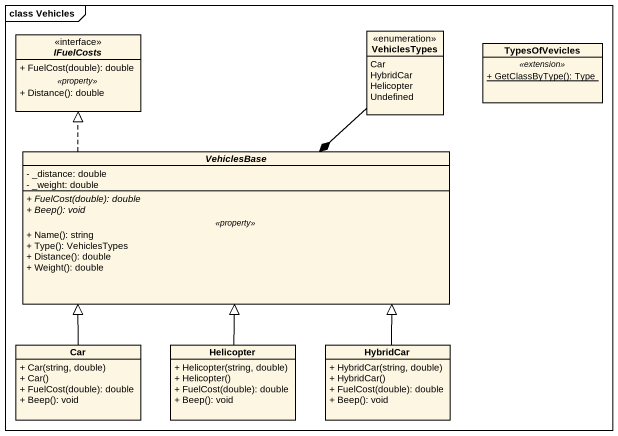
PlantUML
@startuml
mainframe class Vehicles
hide circle
hide empty members
skinparam classAttributeIconSize 0
interface IFuelCosts {
  + FuelCost(double): double
  .. <<property>> ..
  + Distance(): double
}
enum VehiclesTypes {
  Car
  HybridCar
  Helicopter
  Undefined
}
class TypesOfVevicles {
  .. <<extension>> ..
  {static} + GetClassByType(): Type
}
abstract class VehiclesBase {
  - _distance: double
  - _weight: double
  --
  {abstract} + FuelCost(double): double
  {abstract} + Beep(): void
  .. <<property>> ..
  + Name(): string
  + Type(): VehiclesTypes
  + Distance(): double
  + Weight(): double
}
class Car {
  + Car(string, double)
  + Car()
  + FuelCost(double): double
  + Beep(): void
}
class Helicopter {
  + Helicopter(string, double)
  + Helicopter()
  + FuelCost(double): double
  + Beep(): void
}
class HybridCar {
  + HybridCar(string, double)
  + HybridCar()
  + FuelCost(double): double
  + Beep(): void
}
VehiclesTypes --* VehiclesBase
VehiclesBase .up.|> IFuelCosts
Car -up-|> VehiclesBase
Helicopter -up-|> VehiclesBase
HybridCar -up-|> VehiclesBase
@enduml
